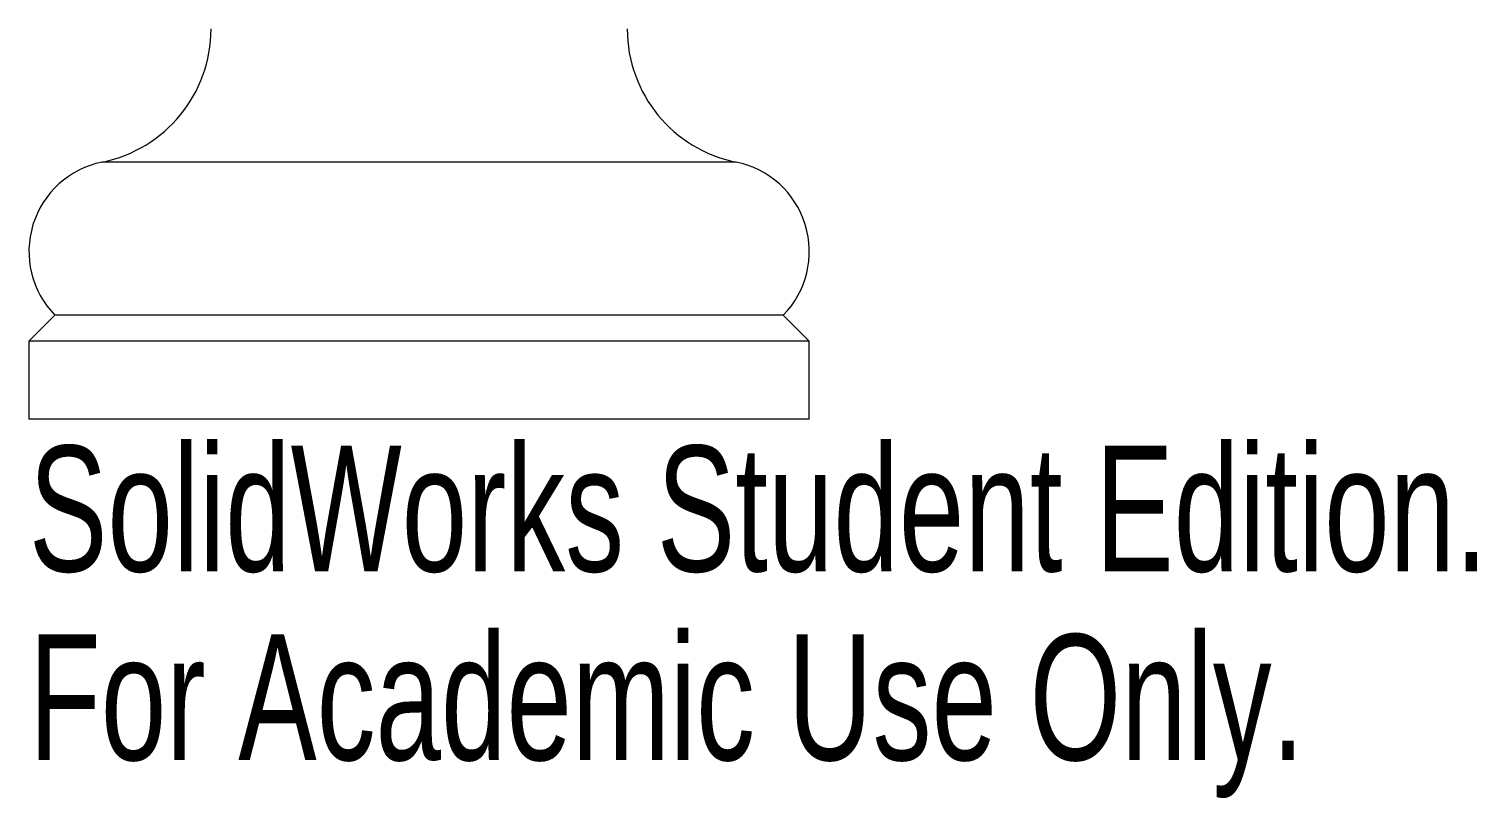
# Paper-space layout '_Right' of a CAD drawing. Header units: millimetres. Extents: x -15 to 40.7, y -14.6 to 59.
# Drawn here: x -15 to 40.7, y -14.6 to 15 of the extents above; entities that cross this region are included whole.
import ezdxf

# ---------------------------------------------------------------- set-up
doc = ezdxf.new("R2010")
doc.units = ezdxf.units.MM
doc.styles.add('SLDTEXTSTYLE0', font='TXT', dxfattribs={"width": 0.7})

psp = doc.layouts.new('_Right')

# ---------------------------------------------------------------- linework, layer by layer
at = {"color": 8, "linetype": 'Continuous', "lineweight": 15}
psp.add_line((12.191, 9.881), (-12.191, 9.881), dxfattribs=at)
at = {"color": 7, "linetype": 'Continuous', "lineweight": 15}
for p, q in [((-14, 4), (-15, 3)), ((14, 4), (-14, 4)), ((15, 3), (14, 4)), ((-15, 3), (-15, 0)), ((15, 3), (-15, 3)), ((15, 0), (15, 3)), ((15, 0), (-15, 0))]:
    psp.add_line(p, q, dxfattribs=at)
for centre, radius, start, end in [((-13.222, 15), 5.222, 281.3881, 0), ((13.222, 15), 5.222, 180, 258.6119), ((-11.5, 6.449), 3.5, 101.3881, 224.4153), ((11.5, 6.449), 3.5, 315.5847, 78.6119)]:
    psp.add_arc(centre, radius, start, end, dxfattribs=at)

# ---------------------------------------------------------------- texts
at = {"color": 7, "linetype": 'Continuous', "char_height": 4.83362, "attachment_point": 1, "style": 'SLDTEXTSTYLE0'}
for s, insert in [('SolidWorks Student Edition.', (-15, -1.02)), ('For Academic Use Only.', (-15, -8.27))]:
    psp.add_mtext(s, dxfattribs=dict(at, insert=insert))

doc.saveas('drawing.dxf')
